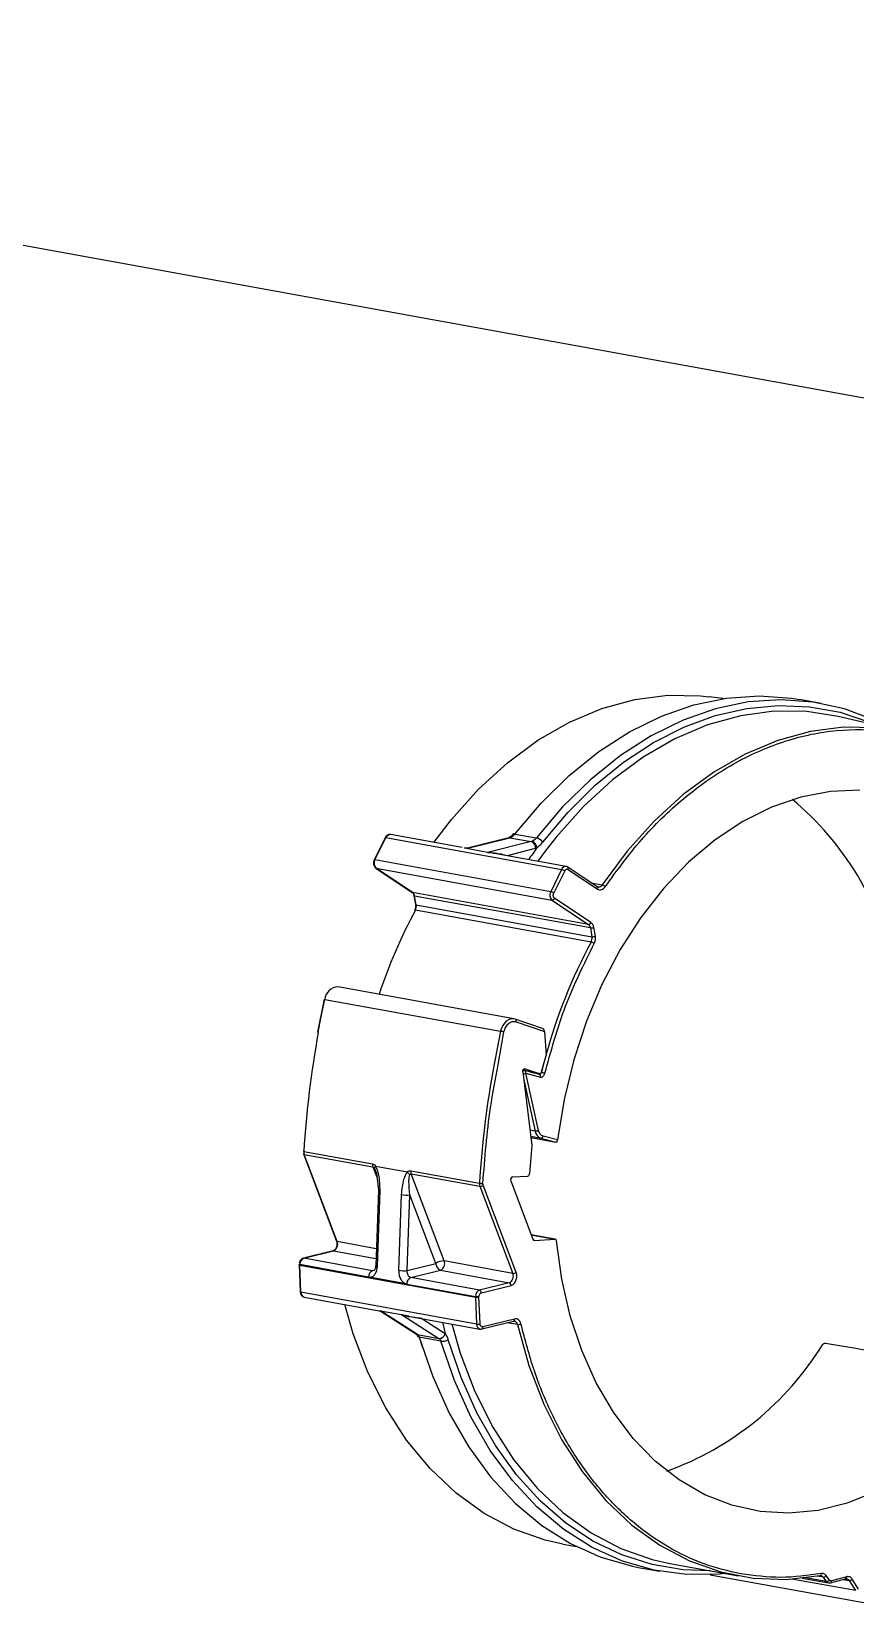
# Model space of a CAD drawing. Header units: inches. Extents: x 0 to 34.2, y 0 to 22.
# Drawn here: x 7.6115 to 7.7446, y 11.0506 to 11.3049 of the extents above; entities that cross this region are included whole.
import ezdxf

# ---------------------------------------------------------------- set-up
doc = ezdxf.new("R2010")
doc.units = ezdxf.units.IN
doc.header["$MEASUREMENT"] = 0

msp = doc.modelspace()

# ---------------------------------------------------------------- linework, layer by layer
at = {"color": 7, "linetype": 'Continuous', "lineweight": 25}
for p, q in [((7.998485176160644, 11.19981137591035), (7.419496788233513, 11.30493552828086)), ((7.723277552875695, 11.197084974682), (7.721018005880229, 11.1973803445861)), ((7.739078254201992, 11.19630451744528), (7.735584286435671, 11.19693890046134)), ((7.752869988572049, 11.19159713241764), (7.741845599448716, 11.19416950727081)), ((7.681083588936173, 11.17299703374478), (7.669520194127911, 11.17509654403399)), ((7.689600338839653, 11.17518158605724), (7.693094306605599, 11.17454720304109)), ((7.668640019886195, 11.1745826514085), (7.666884764243386, 11.17100286106088)), ((7.667009549540627, 11.17101962214429), (7.668764805183279, 11.17459941249182)), ((7.668764805183279, 11.17459941249182), (7.697151952701678, 11.169445293889)), ((7.681576277961284, 11.17290757855376), (7.6814063481045, 11.17289362585525)), ((7.681776395103492, 11.17282252461434), (7.681576277961284, 11.17290757855376)), ((7.681776395103492, 11.17282252461434), (7.688807692915424, 11.17459354698319)), ((7.681985804232749, 11.17287213750944), (7.681776395103492, 11.17282252461434)), ((7.685208110228917, 11.17219944451246), (7.681776395103492, 11.17282252461434)), ((7.688609916692744, 11.17458796711482), (7.68197427056814, 11.1729166003156)), ((7.692239408041036, 11.17397046688131), (7.685208110228917, 11.17219944451246)), ((7.688426562652102, 11.17173439294758), (7.692970143144454, 11.17287881648101)), ((7.688714493390172, 11.17464060819849), (7.688611841962421, 11.17459395377416)), ((7.688807692915424, 11.17459354698319), (7.692239408041036, 11.17397046688131)), ((7.694513019545837, 11.17243029827533), (7.693307971614859, 11.17077751104945)), ((7.695396697058854, 11.16586550354137), (7.667009549540627, 11.17101962214429)), ((7.685851321797846, 11.17213137929143), (7.685208110228917, 11.17219944451246)), ((7.685208110228917, 11.17219944451246), (7.686430244015333, 11.17215917967328)), ((7.686414281971761, 11.1719843592552), (7.685851321797846, 11.17213137929143)), ((7.697907341645951, 11.16994242543107), (7.686343946841536, 11.17204193571955)), ((7.688401016194354, 11.1716684434758), (7.688426562652102, 11.17173439294758)), ((7.688426562652102, 11.17173439294758), (7.688571518717106, 11.1716374861482)), ((7.702920443691987, 11.16666105959812), (7.698174835264473, 11.1698336189789)), ((7.667143198582223, 11.16967449104066), (7.673027072999907, 11.16574097202743)), ((7.667214145049538, 11.1696461767657), (7.695601292567578, 11.16449205816278)), ((7.673098019467034, 11.16571265775256), (7.667214145049538, 11.1696461767657)), ((7.697151952701678, 11.169445293889), (7.695396697058854, 11.16586550354137)), ((7.695902540589749, 11.16562429593049), (7.697657796232386, 11.16920408627811)), ((7.698228957889865, 11.16945406989699), (7.702974567258109, 11.16628150988726)), ((7.701945754738016, 11.1673126638404), (7.703729526849073, 11.16696152067995)), ((7.701485166985262, 11.16055853914965), (7.673098019467034, 11.16571265775256)), ((7.673308114847015, 11.16522899186593), (7.673565962093026, 11.16380858288203)), ((7.701807198040903, 11.16000793431039), (7.673420050522691, 11.16516205291331)), ((7.673677897768889, 11.1637416439294), (7.673420050522691, 11.16516205291331)), ((7.701909172312671, 11.16086670969016), (7.696025297895175, 11.1648002287033)), ((7.70305221740583, 11.16660781438685), (7.702927909833672, 11.16665578810606)), ((7.70192519349861, 11.15772115728003), (7.67353804598057, 11.16287527588286)), ((7.673677897768889, 11.1637416439294), (7.702065045286929, 11.15858752532649)), ((7.695601292567578, 11.16449205816278), (7.701485166985262, 11.16055853914965)), ((7.701807198040903, 11.16000793431039), (7.702065045286929, 11.15858752532649)), ((7.702617863036583, 11.15867545393137), (7.702360015790572, 11.16009586291528)), ((7.689451593778961, 11.14531067808331), (7.66106444626092, 11.15046479668623)), ((7.658810881611808, 11.14846365687577), (7.657739800534997, 11.14314017309225)), ((7.658910541871994, 11.14845172164524), (7.687297689390395, 11.14329760304233)), ((7.689638702384238, 11.14526155813888), (7.689667703040829, 11.14525395903266)), ((7.694099529581452, 11.14371910571193), (7.689667703040829, 11.14525395903266)), ((7.68981245296045, 11.14482935710222), (7.694374139711165, 11.14324952991523)), ((7.6869029452051, 11.13784434424037), (7.687846002045712, 11.14317963482112)), ((7.694374139711165, 11.14324952991523), (7.6946426260602, 11.13940153197559)), ((7.693912453078115, 11.13672808751272), (7.6946426260602, 11.13940153197559)), ((7.690876829404934, 11.13674143442435), (7.692350935603333, 11.12481337457037)), ((7.691181391152691, 11.13694923948023), (7.69090850773486, 11.13699878561724)), ((7.693573921036671, 11.13632132513356), (7.691196177630466, 11.13694596051175)), ((7.691259997206122, 11.13723462312277), (7.691199270454525, 11.13724564898859)), ((7.691259997206122, 11.13723462312277), (7.693545062493472, 11.13644324737459)), ((7.693545062493472, 11.13644324737459), (7.692135805256406, 11.13669911947085)), ((7.692165676259268, 11.13669127233088), (7.693574999870271, 11.1364353881835)), ((7.694208865042746, 11.13781336585737), (7.693915923106298, 11.13663032237302)), ((7.691038890913074, 11.13543007750171), (7.692883306897603, 11.12717272817387)), ((7.693432445571434, 11.1272788485424), (7.691369948382543, 11.13651253547649)), ((7.691369948382543, 11.13651253547649), (7.693747691788747, 11.13588790009839)), ((7.693747691788747, 11.13588790009839), (7.693777953235237, 11.13588118765034)), ((7.693878550056576, 11.13663710801887), (7.693915923106298, 11.13663032237302)), ((7.692883306897603, 11.12717272817387), (7.692040447038202, 11.12732576220725)), ((7.692350935603333, 11.12481337457037), (7.691972520901494, 11.120275325732)), ((7.692164745256926, 11.12631997538262), (7.693826414316155, 11.12601827407906)), ((7.692189128655805, 11.12612267165887), (7.69620362363294, 11.12539377900664)), ((7.693826414316155, 11.12601827407906), (7.69620362363294, 11.12539377900664)), ((7.696524781189926, 11.12574113000592), (7.694186931506419, 11.12635528526653)), ((7.655459682823933, 11.12345908273528), (7.660795015436047, 11.1093695497881)), ((7.655487498487244, 11.12341199165717), (7.655464744972227, 11.12346187608149)), ((7.655503882050086, 11.12388566575587), (7.666608912196293, 11.12186937854618)), ((7.65557315213352, 11.12338583076217), (7.666678182279727, 11.12136954355239)), ((7.660908484745649, 11.109296297815), (7.65557315213352, 11.12338583076217)), ((7.667090951753122, 11.12149940562874), (7.672269553050661, 11.12055915175969)), ((7.667091646351849, 11.1215138062436), (7.672270248536987, 11.12057355221339)), ((7.666678182279727, 11.12136954355239), (7.667345764040281, 11.11960659531735)), ((7.666948732753539, 11.12111672270195), (7.666949361335286, 11.12110829295557)), ((7.667265569348956, 11.12037161599737), (7.66755436209866, 11.11761666523796)), ((7.672269553050661, 11.12055915175969), (7.67227024764939, 11.12057355237455)), ((7.672637201864451, 11.12007558004271), (7.672625930693086, 11.12008594244948)), ((7.672785999422278, 11.12074783436273), (7.683891029568298, 11.11873154715305)), ((7.672855268999268, 11.12024800070573), (7.683960299398698, 11.1182317128276)), ((7.67819060211767, 11.10615846642186), (7.672855268999268, 11.12024800070573)), ((7.688950149560218, 11.11913219337212), (7.692537049467626, 11.10965991711578)), ((7.689230437540894, 11.11973899646589), (7.691665333135962, 11.11987948940709)), ((7.667554311149853, 11.11761577801964), (7.667126829048454, 11.10538162716368)), ((7.667403006383748, 11.10527437644444), (7.667830488485148, 11.11750852730031)), ((7.671262203610572, 11.11688544719843), (7.670834721509173, 11.10465129634256)), ((7.672235766359631, 11.10459930803321), (7.67266324846103, 11.11683345888908)), ((7.676860701730698, 11.10574883484863), (7.67266324846103, 11.11683345888908)), ((7.683960299398698, 11.1182317128276), (7.68929563226369, 11.10414217921217)), ((7.689827592418613, 11.10430603184137), (7.684492259806499, 11.11839556478854)), ((7.667223550290228, 11.10814970156816), (7.660908484745649, 11.109296297815)), ((7.696117882551096, 11.10970740277523), (7.692253367277584, 11.11040906432998)), ((7.692255983068257, 11.11040215655641), (7.696067407826781, 11.10971013439253)), ((7.69277409787976, 11.10948067071627), (7.692675409840575, 11.1094985890315)), ((7.69277409787976, 11.10948067071627), (7.696067407826781, 11.10971013439253)), ((7.660228984549658, 11.1077924775266), (7.655449785406933, 11.10660460847961)), ((7.655528385254906, 11.10660671265847), (7.660307584397803, 11.10779458170536)), ((7.666633415401098, 11.10459042544869), (7.655528385254906, 11.10660671265847)), ((7.660307584397803, 11.10779458170536), (7.667167620367097, 11.10654903778513)), ((7.68929563226369, 11.10414217921217), (7.67819060211767, 11.10615846642186)), ((7.654746736765683, 11.10552823616813), (7.654939309539131, 11.10116065208852)), ((7.665961612954587, 11.10355681956841), (7.65485658280838, 11.10557310677818)), ((7.654857245143018, 11.10547469481015), (7.683244392661059, 11.10032057620723)), ((7.655049817916467, 11.10110711073054), (7.654857245143018, 11.10547469481015)), ((7.666919894312375, 11.10466162972821), (7.666633415401098, 11.10459042544869)), ((7.672235766359631, 11.10459930803321), (7.676860701730698, 11.10574883484863)), ((7.672810502627098, 11.10346888126533), (7.677589701769823, 11.10465675031222)), ((7.677589701769823, 11.10465675031222), (7.68869473191603, 11.10264046310254)), ((7.683436965434694, 11.09595299212763), (7.655049817916467, 11.10110711073054)), ((7.665961612954587, 11.10355681956841), (7.666118995074993, 11.10353476994526)), ((7.67198174024348, 11.10247029934577), (7.666118995074993, 11.10353476994526)), ((7.672138700180401, 11.10243527538504), (7.67198174024348, 11.10247029934577)), ((7.672138700180401, 11.10243527538504), (7.683243730326608, 11.10041898817526)), ((7.683915532773305, 11.10145259405555), (7.672810502627098, 11.10346888126533)), ((7.68869473191603, 11.10264046310254), (7.683915532773305, 11.10145259405555)), ((7.684207132788881, 11.10101576024104), (7.688986331931793, 11.10220362928793)), ((7.655586945356909, 11.10030910302929), (7.66768042495845, 11.09811334777959)), ((7.683244392661059, 11.10032057620723), (7.683436965434694, 11.09595299212763)), ((7.683804630104227, 11.10034174053822), (7.683804158691604, 11.10039819391092)), ((7.683997202877676, 11.09597415645862), (7.683804630104227, 11.10034174053822)), ((7.667877571677349, 11.09811788974769), (7.671309286802773, 11.09749480964581)), ((7.673893754266958, 11.09426842878822), (7.667877571677349, 11.09811788974769)), ((7.667877571677349, 11.09811788974769), (7.668044759676161, 11.09801916486104)), ((7.668020936896089, 11.09798335275849), (7.673723592471636, 11.0943345023991)), ((7.671309286802773, 11.09749480964581), (7.67248407352693, 11.09728914274898)), ((7.67244466111433, 11.09713839814001), (7.671309286802773, 11.09749480964581)), ((7.671309286802773, 11.09749480964581), (7.67732546938652, 11.0936453486901)), ((7.672377758719652, 11.09726047535537), (7.683974092875122, 11.09515498442647)), ((7.674564945675245, 11.09686335828081), (7.674561711196624, 11.09686255435171)), ((7.674561711196624, 11.09686255435171), (7.678376025433831, 11.09442196124258)), ((7.684272472879528, 11.09516515463819), (7.689396150427356, 11.09643864372781)), ((7.689575024983549, 11.0967736805473), (7.68445134743572, 11.09550019145768)), ((7.690044832378888, 11.09586725392066), (7.688341521555017, 11.09617651592025)), ((7.673903068064721, 11.09426246200672), (7.673893754266958, 11.09426842878822)), ((7.673903068064721, 11.09426246200672), (7.677334815213112, 11.0936393760906)), ((7.674005145636194, 11.09417242846302), (7.673903068064721, 11.09426246200672)), ((7.674158527404123, 11.09382856275589), (7.674668571560928, 11.09219065375075)), ((7.677675969367036, 11.09318981433495), (7.674171362769982, 11.09382612899269)), ((7.67732546938652, 11.0936453486901), (7.677334815213112, 11.0936393760906)), ((7.677334815213112, 11.0936393760906), (7.677454088352452, 11.09354622043366)), ((7.68445134743572, 11.09550019145768), (7.684319479342054, 11.09549535183787)), ((7.697374500437738, 11.06038867098463), (7.699545999145316, 11.05999440235023)), ((7.7095426125124, 11.05662530471901), (7.713047219109469, 11.05598899006127)), ((7.714656617809947, 11.05725083959148), (7.725761647956154, 11.05523455238171)), ((7.7211574004345, 11.05544305970646), (7.747743380874589, 11.05061597039523)), ((7.740402789456778, 11.05459403283794), (7.73988833459445, 11.05529761059092)), ((7.744644594719502, 11.05286596897925), (7.734351538795519, 11.05473482991309)), ((7.736045602632398, 11.0548785421307), (7.740271966728399, 11.05411118141599)), ((7.739914360497325, 11.05434865476693), (7.736625905378304, 11.05494572383467)), ((7.739399905634982, 11.05505223251991), (7.738473447517956, 11.05522044508909)), ((7.739399905634982, 11.05505223251991), (7.739914360497325, 11.05434865476693)), ((7.740742425040041, 11.05445477297044), (7.740617353195316, 11.05445154882739)), ((7.743230412725937, 11.05510219160187), (7.740742425040041, 11.05445477297044)), ((7.7426588393829, 11.05467399680274), (7.743612911100886, 11.05450077056407)), ((7.743612911100886, 11.05450077056407), (7.744644594719502, 11.05286596897925)), ((7.745144920494278, 11.05309383646152), (7.744113236875662, 11.05472863804634))]:
    msp.add_line(p, q, dxfattribs=at)
at = {"color": 7, "linetype": 'Continuous', "lineweight": 25, "flags": 128}
for points in [[(7.676511249417273, 11.17382721156234), (7.679355096928946, 11.17755037640409), (7.683732600065209, 11.18243188485005), (7.688406785568685, 11.18670906807754), (7.693325395587928, 11.19033410675955), (7.698433439580963, 11.19326647260855), (7.703673809116291, 11.19547338148719), (7.70898791634931, 11.19693015993835), (7.714316349040783, 11.19762052103612), (7.719599534791195, 11.19753674647593), (7.721018005797785, 11.19738034459691)], [(7.689600338839653, 11.17518158605724), (7.693838173141777, 11.18020019004737), (7.698375110507905, 11.18465880433674), (7.703164174785392, 11.1885112637419), (7.708155779260455, 11.1917176793009), (7.713298240086147, 11.1942448512902), (7.718538311426631, 11.19606661297923), (7.723821736770431, 11.197164101565), (7.729093810712825, 11.19752595348067), (7.734299945383158, 11.1971484220553), (7.735584286435671, 11.19693890046134)], [(7.750650828221186, 11.19211494000026), (7.747793985058991, 11.19356407745648), (7.742880203421912, 11.19540103329186), (7.737793913149293, 11.19651403903925), (7.732587778479147, 11.19689157046453), (7.727315704536565, 11.19652971854886), (7.722032279192593, 11.19543222996308), (7.716792207852453, 11.19361046827415), (7.711649747026401, 11.19108329628484), (7.706658142551698, 11.18787688072575), (7.70186907827404, 11.18402442132059), (7.697332140907911, 11.17956580703122), (7.693094306605599, 11.17454720304109)], [(7.694124749133218, 11.17389267938825), (7.698209147453906, 11.17874050316035), (7.702576018262262, 11.18306259958732), (7.707182353299595, 11.18681640138265), (7.711982785882322, 11.18996493825724), (7.716930037706693, 11.19247720102997), (7.721975384481246, 11.19432844703017), (7.727069135801601, 11.19550044378212), (7.732161124538273, 11.19598164857205), (7.737201200921452, 11.19576732213013), (7.742139726453008, 11.19485957530562), (7.746928062784741, 11.19326734827855), (7.748334732053237, 11.19265536609315)], [(7.741845599448716, 11.19416950727081), (7.736781217403203, 11.19497193403287), (7.731459851959331, 11.19503296610715), (7.726094736323744, 11.19431565567655), (7.720745705712236, 11.19282800264767), (7.715472415950143, 11.19058659828264), (7.710333678151881, 11.18761644016271), (7.705386802822132, 11.18395065339893), (7.700686960692043, 11.17963012120006), (7.696286567420028, 11.17470302891623), (7.694513019545837, 11.17243029827533)], [(7.762999733684109, 11.18753549213423), (7.758201375681772, 11.18990158337543), (7.753184717173006, 11.19152217498825), (7.748005844890923, 11.19237914859987), (7.742722659134649, 11.19246292316125), (7.737394226438219, 11.19177256206477), (7.73208011920098, 11.19031578361498), (7.726839749661995, 11.18810887473753), (7.721731705665833, 11.18517650888991), (7.716813095644574, 11.18155147020927), (7.712138910139815, 11.17727428698306), (7.707761407003193, 11.17239277853838), (7.703729527148112, 11.16696152061775)], [(7.745338593743091, 11.18226425437239), (7.740586234390275, 11.18208044725431), (7.735813596937149, 11.18117079157748), (7.731079488612469, 11.17954649588873), (7.726442241899836, 11.17722757434776), (7.721958995778294, 11.17424260011841), (7.717684991670502, 11.17062835329678), (7.71367289277226, 11.16642936771633), (7.709972135149214, 11.16169738221361), (7.706628318599678, 11.15649070311481), (7.703682644783448, 11.15087348580067), (7.701171409547101, 11.14491494419958), (7.699125555694884, 11.13868849795131), (7.697570291719576, 11.13227086774903), (7.696524781189926, 11.12574113000592)], [(7.688807692915424, 11.17459354698319), (7.688674647014982, 11.17459927706826), (7.688609916692744, 11.17458796711482)], [(7.688718166533409, 11.17462356036166), (7.688821002453242, 11.17464640560446), (7.688952655644528, 11.1746402270472)], [(7.667143327492956, 11.16967440494115), (7.667163457484773, 11.16966278051278), (7.667214145049538, 11.1696461767657)], [(7.673027072999907, 11.16574097202743), (7.67304733190227, 11.16572926149965), (7.673098019467034, 11.16571265775256)], [(7.657853043472016, 11.14312149325475), (7.658284628327763, 11.14540786594088), (7.658910541871994, 11.14845172164524)], [(7.689638702384238, 11.14526155813888), (7.689285840469473, 11.14532950047929), (7.688921449070801, 11.14529516860046), (7.688560692151009, 11.14515999120606), (7.68821858242543, 11.14492959363463), (7.687909356616307, 11.14461356376377), (7.687645882998595, 11.14422505301585), (7.68743912589263, 11.14378022906798), (7.687297689390395, 11.14329760304233)], [(7.687297689390395, 11.14329760304233), (7.686671775845991, 11.14025374733796), (7.686239763020002, 11.13796501758945)], [(7.690876829404934, 11.13674143442435), (7.690874376246544, 11.1368429190795), (7.69089133407647, 11.13694504088173), (7.690926547247151, 11.13704084039919), (7.690977616038608, 11.13712378905283), (7.691041060197775, 11.13718823402917), (7.691112556109451, 11.13722978350955), (7.69118723144593, 11.13724560596545), (7.691259997206122, 11.13723462312277)], [(7.693912453078115, 11.13672808751272), (7.69388725925463, 11.13665614923454), (7.693852933856474, 11.13659062067331), (7.693810775275472, 11.13653398051121), (7.693762378201455, 11.1364883712178), (7.693709573300882, 11.1364555180093), (7.693654357970779, 11.13643666359046), (7.693598820785562, 11.13643252114823), (7.693545062493472, 11.13644324737459)], [(7.655503882050086, 11.12388566575587), (7.655455801209328, 11.12389565479912), (7.655420525511747, 11.12390578895175), (7.655399410582767, 11.12391567876402), (7.655393267857209, 11.12392494417598), (7.655393325789476, 11.12392523992434)], [(7.768424293096341, 11.08762615432221), (7.764887829073567, 11.08275915184957), (7.76102544435847, 11.07839958662924), (7.756884847032826, 11.07460130790433), (7.752517181653764, 11.07141123192093), (7.747976397517454, 11.06886876241986), (7.743318582278665, 11.06700530392208), (7.738601269157302, 11.06584387382176), (7.733882726290338, 11.0653988180749), (7.72922123700388, 11.06567563399934), (7.724674379899747, 11.06667090237151), (7.720298317645997, 11.06837232966079), (7.716147103256708, 11.07075889987885), (7.712272012430606, 11.07380113416851), (7.70872091019521, 11.07746145492626), (7.705537659678313, 11.08169464995933), (7.702761580312767, 11.08644843094604), (7.700426962163291, 11.09166407929965), (7.698562642376117, 11.09727717145899), (7.697191648983763, 11.1032183746469), (7.696330916462976, 11.10941430326645)], [(7.655528385254906, 11.10660671265847), (7.655475153559362, 11.1066090013558), (7.655450063012323, 11.10660467724174)], [(7.660307584397803, 11.10779458170536), (7.660254352702274, 11.10779687040269), (7.660228984549658, 11.1077924775266)], [(7.697374500437738, 11.06038867098463), (7.694497760737061, 11.06103626843857), (7.689446615872256, 11.06281249857366), (7.684630310424471, 11.06535142135693), (7.680104306347744, 11.06862379993439), (7.675920722643578, 11.07259195137411), (7.672127735186314, 11.07721018060246), (7.668769021956606, 11.08242530660324), (7.665883260069354, 11.08817727482197), (7.663503680388937, 11.09439984872093), (7.66212171233189, 11.09912261664459)], [(7.679403829703896, 11.09598478525145), (7.680785797760958, 11.09126201732779), (7.683165377441374, 11.08503944342883), (7.686051139328628, 11.0792874752101), (7.689409852558335, 11.07407234920931), (7.693202840015771, 11.06945411998097), (7.697386423719952, 11.06548596854125), (7.701912427796493, 11.06221358996379), (7.706728733244276, 11.05967466718052), (7.711779878109081, 11.05789843704542), (7.714656617809947, 11.05725083959148)], [(7.673893754266958, 11.09426842878822), (7.673766853636298, 11.0943100570222), (7.673723592471276, 11.09433450239946)], [(7.673903068064721, 11.09426246200672), (7.673776078981899, 11.09430418781643), (7.67372623935738, 11.09433287235355)], [(7.674171362769982, 11.09382612899269), (7.676334682588418, 11.08748767736918), (7.678997504116392, 11.08157644807736), (7.682130878889952, 11.07615670415851), (7.685700742895569, 11.07128736554476), (7.689668286892966, 11.06702136851952), (7.693990378323472, 11.06340509022871), (7.698620030219167, 11.06047784449867), (7.703506912014754, 11.05827145444162), (7.708597896709219, 11.05680990649577), (7.7095426125124, 11.05662530471901)], [(7.721230620605454, 11.05605722934647), (7.716793697617965, 11.05621150826995), (7.711768831458492, 11.05706279811477), (7.706895733936148, 11.05862683068547), (7.702224767578156, 11.06088744200549), (7.697804205926312, 11.06382126909079), (7.693679734636503, 11.06739799140117), (7.689893979328334, 11.07158064419791), (7.686486065056653, 11.07632600056701), (7.683491211961517, 11.08158501816076), (7.680940371274741, 11.08730334604165), (7.678859905445572, 11.093421886388)], [(7.690044832378888, 11.09586725392066), (7.691890827906978, 11.08924573011811), (7.694270407587581, 11.08302315621906), (7.697156169474835, 11.07727118800033), (7.700514882704542, 11.07205606199954), (7.704307870161791, 11.06743783277129), (7.708491453865972, 11.06346968133148), (7.7130174579427, 11.06019730275401), (7.717833763390484, 11.05765837997074), (7.722884908255101, 11.05588214983565), (7.728112726300103, 11.0548890664488), (7.733457016815393, 11.05469056561837), (7.738856237858842, 11.05528893317204)], [(7.72359014924856, 11.0556288210161), (7.722673780698594, 11.05554030810173), (7.717342245023396, 11.05547277500234), (7.712102503306085, 11.05617359183803), (7.707011518611996, 11.05763513978388), (7.70212463681622, 11.05984152984093), (7.697494984920337, 11.06276877557097), (7.693172893490019, 11.06638505386178), (7.689205349492638, 11.07065105088703), (7.685635485487005, 11.07552038950078), (7.682502110713632, 11.08094013341953), (7.679839289185472, 11.08685136271144), (7.677675969367036, 11.09318981433495)], [(7.738856237858842, 11.05528893317204), (7.738909728711993, 11.05528670053047), (7.738921251260807, 11.05528823636532)], [(7.74298232242256, 11.05476759453237), (7.743035373805441, 11.05476525695414), (7.74306503753234, 11.05477077587271)]]:
    msp.add_lwpolyline(points, dxfattribs=at)
at = {"color": 7, "linetype": 'Continuous', "lineweight": 25}
for centre, radius, start, end in [((7.702975055143968, 11.14325079316058), 0.04898306216818315, 12.08932489800649, 50.00912103115238), ((7.669481376497629, 11.17433305656058), 0.0007644736296005183, 87.08944411328166, 159.6094519099881), ((7.689495357546781, 11.17486674959958), 0.000331878090403796, 71.55918665289077, 132.0924065822999), ((7.668715900952707, 11.17449061145709), 0.000119286583188415, 65.79688645309139, 129.5034045088716), ((7.68851513670959, 11.17575049391063), 0.001193363032201625, 284.1908598054939, 291.5077364642881), ((7.756068252941967, 11.12623073270113), 0.07833619437479392, 143.3889607359552, 145.10230405852), ((7.691946851835202, 11.17512741380838), 0.00119336303181867, 284.190859804843, 291.5077364656349), ((7.691846359829867, 11.1729169690591), 0.00112443077042934, 358.055548259807, 69.54001958557896), ((7.691975244638375, 11.17287343557484), 0.001214685099341421, 3.55889642584915, 70.31695629649634), ((7.69253130883579, 11.17461423687148), 0.001790044547521212, 284.1908598044205, 291.5077364662756), ((7.692580255584332, 11.17259951706299), 0.002014380580224217, 39.93851954878403, 75.21511966117076), ((7.667975784939713, 11.17046159606337), 0.001115797451775226, 149.9924483964933, 226.9530906115062), ((7.666960732358811, 11.17091226836033), 0.0001179319811697308, 65.54719614425807, 130.2987589567689), ((7.687761596407021, 11.17171022810556), 0.001405011281543782, 161.3651385797008, 166.7261817671278), ((7.697841112264138, 11.16921905369028), 0.0007253451111597599, 83.86754292482172, 161.8258087577518), ((7.697956464966044, 11.16960884194604), 0.000313379611120447, 330.4040500008321, 45.83387788100407), ((7.696869465852025, 11.16820186902789), 0.001275109487619908, 51.81189393781478, 77.20054104780019), ((7.672601163712938, 11.16505258758598), 0.0008261708451183752, 7.613920137992609, 53.03006323490241), ((7.673415718444577, 11.1652820600438), 0.0001200852958251445, 206.4324912923782, 272.067394328299), ((7.696362932457927, 11.16530747746045), 0.001115797451778376, 149.9924483964933, 226.9530906112233), ((7.695114210209201, 11.16462207868027), 0.001275109487618019, 51.81189393774736, 77.20054104780019), ((7.695601538758537, 11.1649374946843), 0.0004454365895523208, 269.9683328676746, 342.0515888568971), ((7.702702058834953, 11.16643628420247), 0.0003133942077818537, 330.4050892568291, 45.82616139074638), ((7.749054671793349, 11.1222451995899), 0.0857529234121676, 151.7184942721604, 161.6334891697619), ((7.673490485789265, 11.1627658611506), 0.000119304465279104, 66.506469002588, 131.3310643379527), ((7.672344365202446, 11.16351243517225), 0.001353087491533761, 331.9077279423438, 9.752752432400067), ((7.673673414147728, 11.16386120558947), 0.0001196456995602618, 206.0924694545064, 272.1476135328839), ((7.701485413176034, 11.16100397567117), 0.0004454365895529969, 269.9683328676746, 342.0515888568971), ((7.700988311230978, 11.15989846898307), 0.0008261708451208764, 7.613920138202929, 53.03006323490241), ((7.701930118608766, 11.16101689812078), 0.001016423846937629, 263.0539697646981, 295.0210184349045), ((7.778670992209602, 11.1165411102292), 0.08709600389735271, 151.7830066859113, 164.7552436426624), ((7.700731512720674, 11.15835831656933), 0.001353087491517297, 331.9077279420195, 9.752752432602684), ((7.701666406590899, 11.15661732931334), 0.001133757841714277, 48.20152342176291, 76.80558944557869), ((7.702187965854948, 11.15959648913687), 0.001016423846927744, 263.0539697646981, 295.0210184349045), ((7.661055036005099, 11.14831603484729), 0.002148782444402514, 89.74908131338285, 176.3795978015902), ((7.689506003757696, 11.14496186043706), 0.000333868608488476, 336.6171793786944, 61.03206213543685), ((7.821736314678731, 11.11334600956871), 0.1665662210958049, 169.702421294822, 176.3721244637743), ((7.685422815261795, 11.13324999162137), 0.01022103949040294, 76.28583614681496, 79.43022373162479), ((7.84995946198524, 11.10821191595883), 0.1664012827051008, 169.6999357171131, 176.3754325723482), ((7.691140104340983, 11.13667952907459), 0.000274316469028008, 84.52853247819965, 146.930519378299), ((7.691095411172485, 11.13656238188467), 0.0003965935478553521, 75.28092691654064, 79.70918416258688), ((7.69104860765367, 11.13663524907925), 0.0003439745519021017, 339.0991425033159, 64.5949831813209), ((7.690909873846675, 11.13738447732292), 0.0009858758349994396, 270.5415655929074, 297.8180831788991), ((7.693426351059874, 11.13601061370105), 0.0003439745518994291, 339.0991425028841, 64.59498318155612), ((7.693575961972623, 11.13666274764673), 0.0003415039835048195, 269.715336844966, 354.5516472238251), ((7.692814670830486, 11.13084463181418), 0.00588956465435536, 73.76492577830236, 79.22319466019384), ((7.692989266320803, 11.12809829027086), 0.0009316075325420485, 263.4691446122339, 298.405883991825), ((7.69430724964787, 11.12737353567465), 0.001438032200177862, 188.0270426779469, 250.465746119923), ((7.693818705084045, 11.12638785796187), 0.0003696642783555054, 271.1949720884407, 354.9448687345496), ((7.655578103725057, 11.12351785769149), 0.0001321197499944895, 206.0329463749907, 267.8521624643118), ((7.656706746721908, 11.12379764841573), 0.001206080623651433, 175.8149487509222, 199.9653125539065), ((7.667811776868115, 11.12178136120605), 0.001206080623660099, 175.8149487509222, 199.9653125536716), ((7.667634875495826, 11.12148038709093), 0.0005442561372084136, 176.4796323736733, 177.9974431832745), ((7.689358755415947, 11.11931158989195), 0.0004462531305147187, 106.7110381860346, 203.7036550182215), ((7.691573513107875, 11.12026786040609), 0.0003990776244894397, 283.3018183416645, 1.071863197651028), ((7.667816664288194, 11.1178823732333), 0.0003741014434928225, 225.4688730551547, 272.1177371101646), ((7.672177492489737, 11.12264724337738), 0.005834042247009661, 260.9737127660838, 274.7761096709064), ((7.685093894573424, 11.11864352983572), 0.001206080954301574, 175.8149509886649, 199.9652742204201), ((7.684355200048396, 11.12157279967896), 0.002878918225777714, 260.7216526736146, 271.9009291446212), ((7.684025224182131, 11.11896638365662), 0.0007375340361353733, 264.9497418001421, 309.2895274105574), ((7.659831050553777, 11.10885634404073), 0.001163797130648651, 294.1712125893346, 22.21189810887139), ((7.660913590693451, 11.1094287165863), 0.0001325171751143323, 206.5183237107451, 267.7918205742819), ((7.692772875021077, 11.10972542170779), 0.0002447540463810393, 195.5235457251595, 270.2862667112949), ((7.696049123262537, 11.10942857318586), 0.0002821542811546826, 357.1010359805596, 86.28443349887779), ((7.65593128135782, 11.10560972103061), 0.001075322079961412, 112.0042159313498, 181.951273717329), ((7.678028291151309, 11.10432179375142), 0.001843830618102847, 84.94976048456105, 129.2896555647143), ((7.677113167925798, 11.10571851264759), 0.001163797130648417, 294.1712125890901, 22.21189810887139), ((7.654847655248988, 11.10559390911844), 0.0001195994037608989, 212.4518238309958, 274.5991110322427), ((7.656183148808312, 11.10553282665139), 0.001327177396158694, 178.2607933730879, 182.5104218186245), ((7.66703631150384, 11.10359343382093), 0.001075322079965782, 112.0042159313498, 181.9512737171204), ((7.667389017775847, 11.10564756724908), 0.0003734528856845427, 225.4069714780152, 272.1466582703149), ((7.671750010388338, 11.11041309252151), 0.005834042247038139, 260.9737127660838, 274.7761096709064), ((7.677982347337556, 11.10570821056267), 0.001122381040511053, 177.9257412904821, 249.5229185590554), ((7.688218198072005, 11.10370222543781), 0.001163797130648228, 294.1712125893346, 22.21189810887139), ((7.689360556650228, 11.10487684828029), 0.0007375322472409519, 264.9497604845611, 309.2896555647143), ((7.655041491343929, 11.10123073914551), 0.0001239085017795646, 214.4464386500894, 273.8531436026119), ((7.655796984282936, 11.10103024739809), 0.0007511095466377656, 174.1264660988743, 253.7613871021652), ((7.673213398729842, 11.10247188963747), 0.001075322079947284, 112.0042159288759, 181.9512737175377), ((7.684318428876049, 11.10045560242779), 0.001075322079965815, 112.0042159313498, 181.9512737171204), ((7.683758474546138, 11.10103200995541), 0.0004489524162014417, 357.9257412902734, 69.5229185594926), ((7.688537673688862, 11.10221987900239), 0.0004489524161981724, 357.9257412898561, 69.5229185594926), ((7.684570296326712, 11.10037870804847), 0.00132717739640032, 178.2607933735048, 182.5104218184158), ((7.683467170342958, 11.10184902338438), 0.001544597251358234, 261.7072915011001, 282.6196255548402), ((7.673902764203689, 11.09710235022827), 0.001458548618070767, 174.3043895373293, 178.58379521799), ((7.753785698630755, 11.11520526368133), 0.07822125332627337, 194.0172492861321, 195.4084867965776), ((7.68365974311661, 11.09748143930478), 0.001544597251330449, 261.7072915008936, 282.6196255548402), ((7.689268144579742, 11.09672225398291), 0.0003111595632319976, 294.291761127783, 9.513148075536307), ((7.689347960543171, 11.09576665631279), 0.0007040953301705374, 8.214243423426485, 74.22212970998633), ((7.690147974411722, 11.09677918418935), 0.000917744568946105, 263.5470990188736, 299.0223942701126), ((7.674184175928623, 11.09416055194306), 0.0003346683235178444, 208.7456898312057, 267.8058294483798), ((7.677324063515177, 11.09474612214123), 0.001100774348908043, 270.0731762283178, 342.873376518739), ((7.677330942175754, 11.09473996266199), 0.001100593386122557, 270.2016268383859, 342.7641458271955), ((7.677889199591903, 11.09523801477711), 0.002059269817155343, 264.0565681369116, 298.1241413020477), ((7.684224861053188, 11.0959036320763), 0.0007894402576242308, 176.4152213386985, 251.5262122918502), ((7.684144595707558, 11.09544874382543), 0.0003110361419423554, 294.2199322192785, 9.520893126595961), ((7.697476911156589, 11.11842931638879), 0.04915943293528043, 289.8624447499329, 328.3363424343605), ((7.738810136461314, 11.05558800685285), 0.0003197011789721147, 290.3380425869407, 7.365401626501047), ((7.738926946949924, 11.054728228082), 0.0005732964273077759, 34.41343047294126, 77.98252561647911), ((7.739424116231453, 11.05561284278999), 0.0005611328077522463, 267.5271527300069, 325.8211359489629), ((7.739938571093609, 11.05490926503701), 0.0005611328077546162, 267.5271527300069, 325.8211359489629), ((7.740386119602831, 11.05467107783534), 0.0005714134130981941, 214.3505965993271, 258.4828353815206), ((7.731329917443233, 11.09441418459531), 0.04132348781774117, 282.793382383418, 286.3784242971836), ((7.740431672266407, 11.05440686281782), 0.0003144243454699899, 293.1689584782224, 8.764539081969836), ((7.742933279796623, 11.05504349114599), 0.0003028757520682602, 295.7867190371985, 11.17523600607833), ((7.743105093363821, 11.0542086863005), 0.0005858259735826775, 29.90645331304079, 78.23258050766142), ((7.743644820832282, 11.05509392002452), 0.0005940071660779125, 266.9206206350044, 322.0520464665074)]:
    msp.add_arc(centre, radius, start, end, dxfattribs=at)
for centre, major_axis, ratio, start_param, end_param in [((7.69409960250092, 11.14329937632331), (9.792521417459118e-05, -0.000426383541223722), 0.6055770761828012, 1.316552279461728, 2.887348606254404), ((8.004883773461556, 11.07547489970392), (4.701529448839085, -0.8006162935590346), 0.005741297501192347, 4.656953255483042, 4.662543903801465)]:
    msp.add_ellipse(centre, major_axis=major_axis, ratio=ratio, start_param=start_param, end_param=end_param, dxfattribs=at)
for points, knots in [([(7.704192769030638, 11.16666524493558), (7.706096218234975, 11.16927024372608), (7.709976679783745, 11.17458091743327), (7.716811410746115, 11.18115005451073), (7.72433085755883, 11.18648221195892), (7.732353315541006, 11.19018382687236), (7.740550077536263, 11.19211225508162), (7.748587010042043, 11.19218005438329), (7.756219578170344, 11.19063283068161), (7.760853585879364, 11.18827771397144), (7.763126665556968, 11.18712247896354)], [0, 0, 0, 0, 0.1194700678969451, 0.2435573293522569, 0.3709255645815979, 0.4999999999999937, 0.629074435418392, 0.7564426706477296, 0.8805299321030404, 1, 1, 1, 1]), ([(7.669516490101088, 11.17508354980784), (7.669465529813227, 11.17509453396624), (7.669321366894469, 11.17512560734501), (7.669076183535795, 11.1750513869504), (7.668858094975075, 11.17489695221485), (7.668714617700147, 11.17472884375191), (7.668664487920072, 11.17461975215127), (7.668645669432045, 11.17457879966842)], [0, 0, 0, 0, 0.14565253451303, 0.4120403409147909, 0.6859903367188415, 0.8821222231115697, 1, 1, 1, 1]), ([(7.689271099356401, 11.17511072495667), (7.68917118636304, 11.17498761102777), (7.689005597128804, 11.1747835700863), (7.688825903205724, 11.17469003680443), (7.68875463274275, 11.17465293949935)], [0, 0, 0, 0, 0.6033785574748551, 1, 1, 1, 1]), ([(7.688952655644528, 11.1746402270472), (7.68906963753086, 11.17470132862168), (7.689304395744876, 11.17482394672065), (7.689501468837384, 11.17506210429663), (7.689600338839653, 11.17518158605724)], [0, 0, 0, 0, 0.4983079580366083, 1, 1, 1, 1]), ([(7.6819956704224, 11.17292165775052), (7.681927378811743, 11.17290749960291), (7.681788613111886, 11.1728787308384), (7.681648294497136, 11.17289756115757), (7.681577031738661, 11.17290712439678)], [0, 0, 0, 0, 0.4921361026594208, 1, 1, 1, 1]), ([(7.693094306605599, 11.17454720304109), (7.692987452764301, 11.1744300897917), (7.692772962513437, 11.17419500558786), (7.692514216030047, 11.17407657718819), (7.692384370769952, 11.17401714694532)], [0, 0, 0, 0, 0.4981757494868143, 1, 1, 1, 1]), ([(7.693187587238189, 11.17294883657707), (7.693349930472313, 11.17308266674664), (7.693683160465906, 11.17335737007385), (7.693975058300862, 11.1737112188962), (7.694124749133218, 11.17389267938825)], [0, 0, 0, 0, 0.487180737721737, 1, 1, 1, 1]), ([(7.666781649209931, 11.17068759086629), (7.666769608224413, 11.17055205893931), (7.66675285507106, 11.17036348740152), (7.666815290892801, 11.17010381726105), (7.66690617541278, 11.16990912940293), (7.667024788257279, 11.16974961629734), (7.667122641045274, 11.16969721509133), (7.667148503140234, 11.16968336566524)], [0, 0, 0, 0, 0.3424528201574343, 0.4764696873589235, 0.694479995640268, 0.9192523024040933, 1, 1, 1, 1]), ([(7.666890413789408, 11.1709990093208), (7.66687203109927, 11.17096529139529), (7.666819582162907, 11.17086908842788), (7.666796585701841, 11.17075905740495), (7.666781649209931, 11.17068759086629)], [0, 0, 0, 0, 0.3504873747162051, 1, 1, 1, 1]), ([(7.686430244015333, 11.17215917967328), (7.686758991904594, 11.17209050042141), (7.687496840985236, 11.17193635517974), (7.688094943879459, 11.17180643006361), (7.688426562652102, 11.17173439294758)], [0, 0, 0, 0, 0.4455489583715011, 1, 1, 1, 1]), ([(7.698169516020879, 11.16982475297884), (7.698122607929777, 11.16985984983998), (7.698046902141006, 11.16991649327797), (7.697954120217066, 11.16992417887187), (7.697918826934568, 11.16992710239213)], [0, 0, 0, 0, 0.6196103617700041, 1, 1, 1, 1]), ([(7.697657796232386, 11.16920408627811), (7.697693865233065, 11.16926481303557), (7.697765832775961, 11.16938597956234), (7.697919278291334, 11.16948838927257), (7.698083014172148, 11.16952575517207), (7.698180028733586, 11.16947810313454), (7.698228957889865, 11.16945406989699)], [0, 0, 0, 0, 0.2505334053386228, 0.4998828160027812, 0.7477666075913608, 1, 1, 1, 1]), ([(7.673026478312505, 11.1657362689195), (7.673072153265046, 11.16570089182748), (7.673156472953313, 11.16563558282997), (7.673251103222653, 11.16544454447459), (7.673298280437535, 11.16530688326175), (7.673306222223676, 11.16523452805591), (7.673306882378893, 11.1652285135818)], [0, 0, 0, 0, 0.3924886377246681, 0.7245660376287569, 0.9771047512537863, 0.9999999999999999, 0.9999999999999999, 0.9999999999999999, 0.9999999999999999]), ([(7.696025297895175, 11.1648002287033), (7.696000370612762, 11.16481977231552), (7.695951646277263, 11.16485797341198), (7.695893683122508, 11.16494039828457), (7.695851323387636, 11.16503907141151), (7.695825719456981, 11.16515053896044), (7.695816911023728, 11.16527079041994), (7.695827325668271, 11.16539241999427), (7.695854425885426, 11.16551361896077), (7.695886317911868, 11.16558697933772), (7.695902540589749, 11.16562429593049)], [0, 0, 0, 0, 0.1283405268375772, 0.2508619603170237, 0.3730019017228697, 0.5002468690194619, 0.6237514084139835, 0.7501382259048242, 0.8729015518721933, 1, 1, 1, 1]), ([(7.703163148188546, 11.16661298691271), (7.703131869469162, 11.16660838933943), (7.703020768501013, 11.16659205891222), (7.702921103302088, 11.16664868788468), (7.702849497262971, 11.16668937386612)], [0, 0, 0, 0, 0.2815341747585839, 1, 1, 1, 1]), ([(7.702974567258109, 11.16628150988726), (7.703074160608026, 11.16623143717467), (7.703272723252936, 11.16613160550661), (7.703608500877285, 11.16617242235784), (7.703933235319131, 11.166340978711), (7.704106220744916, 11.16655710990478), (7.704192769030638, 11.16666524493558)], [0, 0, 0, 0, 0.2509763442978055, 0.5003800641624049, 0.7500295251210215, 1, 1, 1, 1]), ([(7.703729534133057, 11.16696153131265), (7.703667461618865, 11.16688545161671), (7.703543287480589, 11.16673325654614), (7.703338206630042, 11.16661584109126), (7.703211197113728, 11.16661377030945), (7.703163148188546, 11.16661298691271)], [0, 0, 0, 0, 0.3832486403774976, 0.7666770103509384, 1, 1, 1, 1]), ([(7.673562537997751, 11.1632918365523), (7.673532820855684, 11.16316873759034), (7.673495165093446, 11.16301275404219), (7.673425117406509, 11.1628835248068), (7.673410349892888, 11.16285628058783)], [0, 0, 0, 0, 0.7891791369477106, 1, 1, 1, 1]), ([(7.673564729624731, 11.16380810459798), (7.673574113466436, 11.16374677100095), (7.673599163490763, 11.16358304188821), (7.673576630215777, 11.16340388225336), (7.673562537997751, 11.1632918365523)], [0, 0, 0, 0, 0.3746041000729659, 1, 1, 1, 1]), ([(7.702422070533124, 11.15746253866623), (7.702466439594741, 11.15755576662202), (7.70255493828949, 11.15774171944698), (7.702628158504964, 11.15805300714476), (7.702657139699022, 11.15837137136066), (7.702631030405124, 11.15857351127543), (7.702617863036583, 11.15867545393137)], [0, 0, 0, 0, 0.2506567525416379, 0.4999608846934635, 0.7478216236653907, 1, 1, 1, 1]), ([(7.687846002045712, 11.14317963482112), (7.687881551764232, 11.14331692076526), (7.687952610362487, 11.14359133494278), (7.688131362904759, 11.14396615392737), (7.688352674029763, 11.14429583122042), (7.688614863376322, 11.14456194375074), (7.688904061571487, 11.14475849216095), (7.689208899619992, 11.1448703355981), (7.689518533978422, 11.14490531482885), (7.689714360986763, 11.14485470709244), (7.68981245296045, 11.14482935710222)], [0, 0, 0, 0, 0.1250685695072512, 0.2499934632598564, 0.374842344696671, 0.4999968096575566, 0.6248455387459807, 0.7499998807618938, 0.874772099254636, 1, 1, 1, 1]), ([(7.684450697756436, 11.1186954657848), (7.684766018356163, 11.12280052931985), (7.685258735709664, 11.12921506754508), (7.686467679891745, 11.13555994870859), (7.6869029452051, 11.13784434424037)], [0, 0, 0, 0, 0.6399624401420748, 0.9999999999999999, 0.9999999999999999, 0.9999999999999999, 0.9999999999999999]), ([(7.693777953235237, 11.13588118765034), (7.693849092337999, 11.1358787282187), (7.693991034442021, 11.13587382097519), (7.694200020762593, 11.13600852795422), (7.694372045243338, 11.1362217273739), (7.694432241509381, 11.13640902124828), (7.694461268883365, 11.13649933664019)], [0, 0, 0, 0, 0.2506740579115517, 0.5001637904814163, 0.7589728800968033, 1, 1, 1, 1]), ([(7.694186931506419, 11.12635528526653), (7.694099478684511, 11.12638780343146), (7.693925040062433, 11.1264526661054), (7.693706917991992, 11.12666126924351), (7.693530551805593, 11.12693411888006), (7.693465335468154, 11.12716327869053), (7.693432445571434, 11.1272788485424)], [0, 0, 0, 0, 0.2506466911608285, 0.4999548608732375, 0.7478172872211253, 0.9999999999999999, 0.9999999999999999, 0.9999999999999999, 0.9999999999999999]), ([(7.69620362363294, 11.12539377900664), (7.696234742488926, 11.12539254754715), (7.696296974848569, 11.1253900848398), (7.696386461778897, 11.12544265607943), (7.696460150574175, 11.12553077072575), (7.696507170843502, 11.12563651139531), (7.696519677807794, 11.1257108121034), (7.696524781189926, 11.12574113000592)], [0, 0, 0, 0, 0.2119063178753268, 0.4237761885735937, 0.6366897565835954, 0.85175370691054, 1, 1, 1, 1]), ([(7.666608912196293, 11.12186937854618), (7.666695421080163, 11.12184043585861), (7.666875571807599, 11.12178016405795), (7.667017745082036, 11.12160490527037), (7.667091646351849, 11.1215138062436)], [0, 0, 0, 0, 0.4802028016323092, 0.9999999999999999, 0.9999999999999999, 0.9999999999999999, 0.9999999999999999]), ([(7.667077151548648, 11.12149509559945), (7.667038071293205, 11.12142601790225), (7.666959775829387, 11.12128762396762), (7.666952418006074, 11.12117375521314), (7.666948732753539, 11.12111672270195)], [0, 0, 0, 0, 0.4991381842950015, 1, 1, 1, 1]), ([(7.667072615235202, 11.12150125275059), (7.667075232741872, 11.1215046282891), (7.667080572516816, 11.121511514467), (7.66708790644183, 11.12151303139808), (7.667091645346982, 11.12151380474409)], [0, 0, 0, 0, 0.4901904362581333, 1, 1, 1, 1]), ([(7.667077151834682, 11.12149509603784), (7.667077976274618, 11.12149596295148), (7.667079688255632, 11.12149776313024), (7.66708433540785, 11.12149984950153), (7.667088217097582, 11.12149958902985), (7.667090952640703, 11.12149940546759)], [0, 0, 0, 0, 0.2152415605885075, 0.4469572135794849, 0.9999999999999999, 0.9999999999999999, 0.9999999999999999, 0.9999999999999999]), ([(7.667830488485148, 11.11750852730031), (7.667814238387717, 11.11837492164251), (7.667792185082091, 11.11955072132933), (7.66742533370958, 11.12090014083863), (7.667179615796624, 11.12132001091351), (7.667077151834682, 11.12149509603784)], [0, 0, 0, 0, 0.620135338588279, 0.8415970666763638, 1, 1, 1, 1]), ([(7.666678182279727, 11.12136954355239), (7.666699493069633, 11.12136290866169), (7.666744063897126, 11.1213490320025), (7.666843121063241, 11.1212682843366), (7.666905188637786, 11.12117481832285), (7.666949364664498, 11.12110829474496)], [0, 0, 0, 0, 0.208924819417273, 0.4369594963507542, 0.9999999999999999, 0.9999999999999999, 0.9999999999999999, 0.9999999999999999]), ([(7.666949364664498, 11.12110829474496), (7.667029311884045, 11.12095291062771), (7.667153090828318, 11.12071233588234), (7.667231579569634, 11.12045550844832), (7.667259373447727, 11.12036456253301)], [0, 0, 0, 0, 0.6458870693723097, 0.9999999999999999, 0.9999999999999999, 0.9999999999999999, 0.9999999999999999]), ([(7.672282879965976, 11.12054991617948), (7.67216954954227, 11.12041401170301), (7.671897772906212, 11.12008810043991), (7.671441839750528, 11.11888807021401), (7.671338413669929, 11.11773505362496), (7.671262203610572, 11.11688544719843)], [0, 0, 0, 0, 0.1584029976418986, 0.3798647577683657, 1, 1, 1, 1]), ([(7.672269553026464, 11.12055915107091), (7.672272266413858, 11.12055834642618), (7.672276117015866, 11.12055720454483), (7.672280560439383, 11.12055346662457), (7.672282125933172, 11.12055107035978), (7.672282879965976, 11.12054991617948)], [0, 0, 0, 0, 0.5529249477986347, 0.784662681445583, 1, 1, 1, 1]), ([(7.672270248536987, 11.12057355221339), (7.672353681255288, 11.12063608486051), (7.672514191389922, 11.12075638686917), (7.672697820303554, 11.1207506089404), (7.672785999422278, 11.12074783436273)], [0, 0, 0, 0, 0.5197971983635935, 0.9999999999999999, 0.9999999999999999, 0.9999999999999999, 0.9999999999999999]), ([(7.672625930693086, 11.12008594244948), (7.672556087204669, 11.12015632499628), (7.672416640565539, 11.12029684789739), (7.672327415736873, 11.12046565671696), (7.672282880212428, 11.12054991565487)], [0, 0, 0, 0, 0.5008617547072285, 0.9999999999999999, 0.9999999999999999, 0.9999999999999999, 0.9999999999999999]), ([(7.67266324846103, 11.11683345888908), (7.672582583750591, 11.11756250120822), (7.672475716833597, 11.11852835733829), (7.672513435088487, 11.11960823333822), (7.672601279141748, 11.11993993262362), (7.672637203268043, 11.12007558218199)], [0, 0, 0, 0, 0.6453352795017402, 0.8549586482943377, 1, 1, 1, 1]), ([(7.672637203268043, 11.12007558218199), (7.672666749500715, 11.12012872596665), (7.672708260931618, 11.12020339113887), (7.672791566542955, 11.12025102826699), (7.672834663443438, 11.12024898001774), (7.672855268999268, 11.12024800070573)], [0, 0, 0, 0, 0.5630706034575069, 0.7910946490185655, 1, 1, 1, 1]), ([(7.660795126965251, 11.10936879322445), (7.660795339765572, 11.10936838427716), (7.660819876285339, 11.10932123145723), (7.660848089213589, 11.1091893665415), (7.660881145512485, 11.10895402350227), (7.660858772527305, 11.10876859727743), (7.660845268961812, 11.10865668037679)], [0, 0, 0, 0, 0.002426146443148549, 0.2797418099959441, 0.5652768943809781, 1, 1, 1, 1]), ([(7.655452850704613, 11.10659114753708), (7.655406054559572, 11.10658223947926), (7.65526287054164, 11.10655498314191), (7.655084591669447, 11.10641311934795), (7.654923032190759, 11.10621606130687), (7.654817456913377, 11.10600897611735), (7.654781463596831, 11.10585607849031), (7.654764876136167, 11.10578561587135)], [0, 0, 0, 0, 0.1318288676140199, 0.4033620072214644, 0.5977635684742515, 0.8146300046258707, 1, 1, 1, 1]), ([(7.660845268961812, 11.10865668037679), (7.660814526837226, 11.10853472994067), (7.66077163583622, 11.10836458632387), (7.660661202051486, 11.10815522033025), (7.66055620411607, 11.10800678817848), (7.66042179490035, 11.10788167176191), (7.660306949053944, 11.10781173669682), (7.660250070320551, 11.10780234400484), (7.660231537622689, 11.10779928360055)], [0, 0, 0, 0, 0.2731989072632025, 0.3811634598717383, 0.552589152122943, 0.725416359180797, 0.9105328944460832, 1, 1, 1, 1]), ([(7.65485658280838, 11.10557310677818), (7.654824895996126, 11.10557975363398), (7.654761522461408, 11.1055930473267), (7.654736879414033, 11.10561596226438), (7.654767901566038, 11.10563738701639), (7.654834591750046, 11.10564713256747), (7.654867936753448, 11.1056520053301)], [0, 0, 0, 0, 0.2500014596001676, 0.5000022106758759, 0.7500017696470049, 1, 1, 1, 1]), ([(7.666118995074993, 11.10353476994526), (7.666284320184464, 11.10355863867484), (7.666614970617423, 11.10360637616505), (7.667029666857316, 11.10399409393255), (7.667323176816748, 11.1045665945566), (7.667376373190908, 11.10503824223763), (7.667403006383748, 11.10527437644444)], [0, 0, 0, 0, 0.2495139709198202, 0.4990282653132325, 0.7491844697441393, 1, 1, 1, 1]), ([(7.667126828047806, 11.10538159790381), (7.667114849331746, 11.10526058644188), (7.667091157687051, 11.10502124855384), (7.666997853068563, 11.10477675058934), (7.666910936698702, 11.10464063418319), (7.66687886486257, 11.10461719745467), (7.666862808095786, 11.10460546385498)], [0, 0, 0, 0, 0.2558487753992209, 0.5060207070531513, 0.7526892350762066, 1, 1, 1, 1]), ([(7.670834721509173, 11.10465129634256), (7.670844621066732, 11.10440852905889), (7.670864394159111, 11.10392363266093), (7.671114447349101, 11.10325243987562), (7.671496990702315, 11.10271997112831), (7.67182015713291, 11.10255352323731), (7.67198174024348, 11.10247029934577)], [0, 0, 0, 0, 0.2508155302558292, 0.5009717346867367, 0.7504860290800658, 1, 1, 1, 1]), ([(7.672810502627098, 11.10346888126533), (7.672724560654501, 11.10349864162155), (7.672593447443859, 11.10354404406869), (7.672448060655125, 11.10369919717219), (7.672333907695108, 11.1038779920513), (7.672258058486303, 11.10410385593916), (7.672221340478263, 11.10436319613505), (7.672230739583478, 11.10451703356633), (7.672235766359631, 11.10459930803321)], [0, 0, 0, 0, 0.2399625356179665, 0.3660872276527146, 0.4961573939077211, 0.7068942001678807, 0.8432428101656827, 1, 1, 1, 1]), ([(7.688986331931793, 11.10220362928793), (7.689067922424755, 11.10223165277857), (7.689230970748016, 11.10228765419467), (7.689455630887179, 11.10247116392123), (7.689650180082515, 11.10271183704563), (7.689799389960261, 11.10300667858808), (7.689898930632353, 11.10333328280225), (7.689936636055453, 11.10367282407678), (7.689920050151558, 11.10400919326399), (7.689858459943514, 11.1042069306424), (7.689827592418613, 11.10430603184137)], [0, 0, 0, 0, 0.1250956192473197, 0.2499878378573649, 0.3747960114974824, 0.499993860263238, 0.6248022095122853, 0.7500002047228734, 0.8747061396633065, 1, 1, 1, 1]), ([(7.654954326002155, 11.10116234553693), (7.654951501308751, 11.1011177426009), (7.654945330630984, 11.10102030535685), (7.654993980975275, 11.1008482177034), (7.655079729084552, 11.10064846628992), (7.655244670531217, 11.10046054604371), (7.655424640884963, 11.10033848370615), (7.655551414772008, 11.10032591518537), (7.655591975352319, 11.10032189395908)], [0, 0, 0, 0, 0.1087802296638255, 0.237635607341112, 0.4472495253268687, 0.6633650120072643, 0.892295559950315, 1, 1, 1, 1]), ([(7.683243730326608, 11.10041898817526), (7.683284015054901, 11.10041321503618), (7.683364584397154, 11.1004016687745), (7.683521454575615, 11.1003921907045), (7.683679429370763, 11.10038997174595), (7.683762582324981, 11.10039545319415), (7.683804158691604, 11.10039819391092)], [0, 0, 0, 0, 0.2500014595975018, 0.5000022106725569, 0.7500017696448992, 0.9999999999999999, 0.9999999999999999, 0.9999999999999999, 0.9999999999999999]), ([(7.683804158691604, 11.10039819391092), (7.683812506579558, 11.10047032821807), (7.683829162432305, 11.1006142518566), (7.683923221467658, 11.10080494057389), (7.684051317628712, 11.10095595709815), (7.684154894310909, 11.10099571068254), (7.684207132788881, 11.10101576024104)], [0, 0, 0, 0, 0.2505440584810648, 0.4998899126284975, 0.7477715138920814, 1, 1, 1, 1]), ([(7.667677951079234, 11.0981140956107), (7.667743785101597, 11.09809940708025), (7.66787395012333, 11.09807036536563), (7.667988575450065, 11.09800196732715), (7.668045226320825, 11.09796816320585)], [0, 0, 0, 0, 0.5057735278462666, 1, 1, 1, 1]), ([(7.667680572130431, 11.09811402658361), (7.66770374330083, 11.09811056502348), (7.667765101340375, 11.09810139869582), (7.667834426426698, 11.09811156354131), (7.667877571677349, 11.09811788974769)], [0, 0, 0, 0, 0.3776387035713409, 1, 1, 1, 1]), ([(7.674561711196624, 11.09686255435171), (7.674207503145819, 11.0969061745483), (7.673571842656831, 11.09698445519551), (7.672790581430075, 11.0970911546482), (7.67244466111433, 11.09713839814001)], [0, 0, 0, 0, 0.5572283586262029, 1, 1, 1, 1]), ([(7.684319479342054, 11.09549535183787), (7.684276586077731, 11.09550884761933), (7.684191015661033, 11.09553577118559), (7.684090225674527, 11.09564613639895), (7.684017142135672, 11.09579307840555), (7.684003887593412, 11.09591344932018), (7.683997202877676, 11.09597415645862)], [0, 0, 0, 0, 0.2505917090464337, 0.4999208481857022, 0.7477931078227567, 1, 1, 1, 1]), ([(7.689393597354138, 11.09643183765386), (7.689420770787613, 11.09644070589645), (7.689474303807453, 11.09645817677706), (7.68951664957356, 11.09644056000199), (7.689537500571267, 11.09643188552569)], [0, 0, 0, 0, 0.5076013534390788, 1, 1, 1, 1]), ([(7.69059321950294, 11.09597668066766), (7.69055192300576, 11.09610721191562), (7.690466916318468, 11.09637590368545), (7.690217174306821, 11.09665822088674), (7.689907756536551, 11.0968135904637), (7.689683815967452, 11.09678672962251), (7.689575024983549, 11.0967736805473)], [0, 0, 0, 0, 0.2429014630586059, 0.5000000000011512, 0.7570985369435669, 1, 1, 1, 1]), ([(7.726107034422883, 11.0555749197932), (7.724112174764051, 11.05604263350184), (7.720072521033034, 11.05698976851466), (7.714300389115417, 11.05978604073148), (7.708818882525295, 11.06361523619266), (7.70380025428716, 11.06852282145558), (7.699368637906812, 11.07436616577161), (7.695649200751806, 11.08100428647566), (7.692637438501963, 11.08820088020435), (7.691268987332355, 11.09340619492053), (7.69059321950294, 11.09597668066766)], [0, 0, 0, 0, 0.1213944939929419, 0.2458276793611046, 0.3723724263842608, 0.5000000000000288, 0.6276275736157906, 0.7541723206389486, 0.8786055060071114, 1, 1, 1, 1]), ([(7.673712308845741, 11.09434248350197), (7.673733666421528, 11.09432792536508), (7.673781537048346, 11.094295294923), (7.67385037025574, 11.09410958768156), (7.673888493390277, 11.09400673409616)], [0, 0, 0, 0, 0.4461519944967822, 1, 1, 1, 1]), ([(7.674171362769982, 11.09382612899269), (7.67414999708658, 11.09389357189845), (7.674107062384673, 11.09402909955779), (7.674039224976436, 11.09412450155589), (7.674005145636194, 11.09417242846302)], [0, 0, 0, 0, 0.4976320407759885, 1, 1, 1, 1]), ([(7.677454088352452, 11.09354622043366), (7.677501846733249, 11.09349584508545), (7.677596984008516, 11.09339549466954), (7.677649711020462, 11.09325819188753), (7.677675969367036, 11.09318981433495)], [0, 0, 0, 0, 0.5019944130949884, 1, 1, 1, 1]), ([(7.678382111356405, 11.09441385048038), (7.678381095974304, 11.09441520232786), (7.678379065180792, 11.09441790606176), (7.678377038693864, 11.09442060950358), (7.67837602543602, 11.09442196124396)], [0, 0, 0, 0, 0.4999927785185871, 0.9999999999999999, 0.9999999999999999, 0.9999999999999999, 0.9999999999999999]), ([(7.678859905445572, 11.093421886388), (7.67879566185243, 11.09361256443659), (7.678672798555384, 11.09397722856339), (7.678476004434279, 11.09427281992981), (7.678382111356405, 11.09441385048038)], [0, 0, 0, 0, 0.5228867732642623, 1, 1, 1, 1]), ([(7.683976350988354, 11.09516820033876), (7.684028117116817, 11.09515493240601), (7.684126846544863, 11.09512962753102), (7.684223453766545, 11.0951628245356), (7.684269407581832, 11.09517861558082)], [0, 0, 0, 0, 0.5243231891542349, 1, 1, 1, 1]), ([(7.739318679457188, 11.0926239628358), (7.739344783853537, 11.09265813145101), (7.739396993862963, 11.09272647027402), (7.739505764017743, 11.09281058317043), (7.739621735085656, 11.09286786591438), (7.739722125853216, 11.09289048746873), (7.739774777534483, 11.09288544290453), (7.739795037161167, 11.09288350182714)], [0, 0, 0, 0, 0.2165047155678777, 0.433019521297258, 0.6492608138836149, 0.8650404919794005, 1, 1, 1, 1]), ([(7.738922095983077, 11.05528219345507), (7.73894101681176, 11.05528802618178), (7.738986522301907, 11.05530205416616), (7.739022456910732, 11.05528606407766), (7.739043450188764, 11.05527672254355)], [0, 0, 0, 0, 0.4157922172784379, 1, 1, 1, 1]), ([(7.73988833459445, 11.05529761059092), (7.739837321502347, 11.0553581445844), (7.739735573162669, 11.05547888287075), (7.739547364413503, 11.05559084784669), (7.739342618550916, 11.05565069405688), (7.73919941792672, 11.05563626718933), (7.739127199707811, 11.05562899150397)], [0, 0, 0, 0, 0.250665734745274, 0.4999662091455176, 0.7478254714260973, 1, 1, 1, 1]), ([(7.740273638622444, 11.05412448720693), (7.740325611533963, 11.05411087569569), (7.740419611907396, 11.05408625734928), (7.740511592140265, 11.05411732729), (7.740552716399211, 11.05413121862571)], [0, 0, 0, 0, 0.5529011204281369, 1, 1, 1, 1]), ([(7.743065356445602, 11.05476557314636), (7.743098345368272, 11.0547766855487), (7.743157105154414, 11.05479647893174), (7.743203631268475, 11.05477790267725), (7.743224036688857, 11.05476975550469)], [0, 0, 0, 0, 0.561420061817336, 1, 1, 1, 1]), ([(7.744113236875662, 11.05472863804634), (7.744056884877719, 11.05480441272798), (7.743944480675186, 11.05495555896838), (7.743724685502976, 11.05508925273619), (7.743482824368333, 11.05515190738991), (7.74331503327198, 11.05511885872983), (7.743230412725937, 11.05510219160187)], [0, 0, 0, 0, 0.2506430437437751, 0.4999526616525704, 0.7478157083484274, 1, 1, 1, 1])]:
    msp.add_open_spline(points, degree=3, knots=knots, dxfattribs=at)
for points in [[(7.703729526849073, 11.16696152067995), (7.70376827696699, 11.16695049030178), (7.703845777202638, 11.16692842954552), (7.703979225389216, 11.16685478462552), (7.704104683335611, 11.16676284008555), (7.704163407132291, 11.16669777665224), (7.704192769030638, 11.16666524493558)], [(7.702360015790572, 11.16009586291528), (7.702315712969692, 11.1602600805945), (7.702227107328274, 11.16058851595304), (7.70201515065108, 11.16077397844449), (7.701909172312671, 11.16086670969016)], [(7.694461268883365, 11.13649933664019), (7.695471046712067, 11.14017957444925), (7.697490602369111, 11.14754005006738), (7.700778247811671, 11.15415504246658), (7.702422070533124, 11.15746253866623)], [(7.672785999422278, 11.12074783436273), (7.672784837130422, 11.12065920239468), (7.672782512547257, 11.1204819384585), (7.672831015498936, 11.12032598352119), (7.672855266974698, 11.12024800605245)], [(7.684492259806499, 11.11839556478854), (7.684477737832781, 11.11844236412189), (7.684448693885705, 11.11853596278858), (7.684450029799411, 11.11864229811942), (7.684450697756436, 11.1186954657848)], [(7.739127199707811, 11.05562899150397), (7.736931619400251, 11.05532366577262), (7.732540458785303, 11.05471301430985), (7.728251509210367, 11.05528761796542), (7.726107034422883, 11.0555749197932)], [(7.740617353195316, 11.05445154882739), (7.740576653341406, 11.05446340627667), (7.740495253633194, 11.05448712117513), (7.74043361084887, 11.05455839561706), (7.740402789456778, 11.05459403283794)]]:
    msp.add_open_spline(points, degree=3, dxfattribs=at)

doc.saveas('drawing.dxf')
